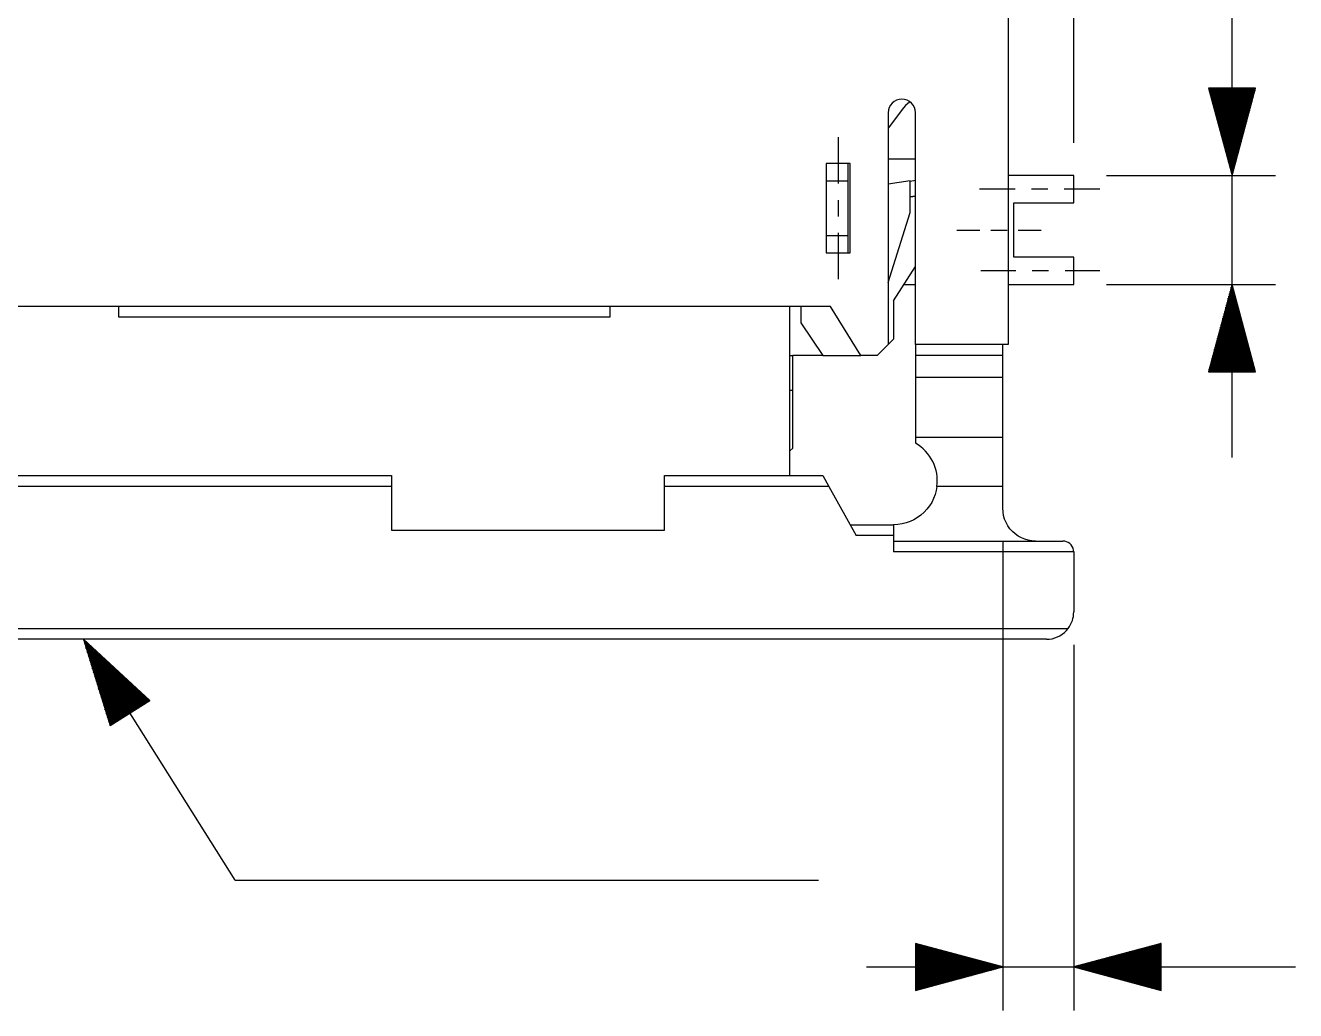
# Model space of a CAD drawing. Extents: x 0 to 420, y 0 to 297.
# Drawn here: x 80.9 to 139.1, y 170.7 to 215.8 of the extents above; entities that cross this region are included whole.
import ezdxf

# ---------------------------------------------------------------- set-up
doc = ezdxf.new("R2010")
doc.units = 0
doc.layers.add('541324033_sd', color=7, linetype='CONTINUOUS')

msp = doc.modelspace()

# ---------------------------------------------------------------- linework, layer by layer
at = {"layer": '541324033_sd', "color": 7}
for points in [[(128.930078, 210.419001), (128.930078, 263.924814)], [(116.429922, 220.418956), (125.930345, 220.418956), (125.930345, 201.16919), (121.680089, 201.16919), (121.680089, 211.793984)], [(136.180913, 208.918711), (136.180913, 220.418956)], [(136.180913, 195.996917), (136.180913, 215.168789)], [(135.114116, 212.918354), (135.114116, 212.899728)], [(135.114116, 212.918354), (135.114116, 212.899728)], [(135.114116, 212.918354), (135.114116, 212.899728)], [(135.114116, 212.918354), (135.114116, 212.899728)], [(135.141209, 212.918354), (135.141209, 212.798975)], [(135.141209, 212.918354), (135.141209, 212.798975)], [(135.168302, 212.918354), (135.168302, 212.697375)], [(135.168302, 212.918354), (135.168302, 212.697375)], [(135.195395, 212.918354), (135.195395, 212.594929)], [(135.195395, 212.918354), (135.195395, 212.594929)], [(135.223335, 212.918354), (135.223335, 212.493329)], [(135.223335, 212.918354), (135.223335, 212.493329)], [(135.250429, 212.918354), (135.250429, 212.391729)], [(135.250429, 212.918354), (135.250429, 212.391729)], [(135.277522, 212.918354), (135.277522, 212.290976)], [(135.277522, 212.918354), (135.277522, 212.290976)], [(135.304615, 212.918354), (135.304615, 212.189376)], [(135.304615, 212.918354), (135.304615, 212.189376)], [(135.331708, 212.918354), (135.331708, 212.08693)], [(135.331708, 212.918354), (135.331708, 212.08693)], [(135.358802, 212.918354), (135.358802, 211.98533)], [(135.358802, 212.918354), (135.358802, 211.98533)], [(135.385895, 212.918354), (135.385895, 211.88373)], [(135.385895, 212.918354), (135.385895, 211.88373)], [(135.413835, 212.918354), (135.413835, 211.782977)], [(135.413835, 212.918354), (135.413835, 211.782977)], [(135.440928, 212.918354), (135.440928, 211.681377)], [(135.440928, 212.918354), (135.440928, 211.681377)], [(135.468021, 212.918354), (135.468021, 211.578931)], [(135.468021, 212.918354), (135.468021, 211.578931)], [(135.495115, 212.918354), (135.495115, 211.477331)], [(135.495115, 212.918354), (135.495115, 211.477331)], [(135.522208, 212.918354), (135.522208, 211.375732)], [(135.522208, 212.918354), (135.522208, 211.375732)], [(135.549301, 212.918354), (135.549301, 211.274978)], [(135.549301, 212.918354), (135.549301, 211.274978)], [(135.576394, 212.918354), (135.576394, 211.173379)], [(135.576394, 212.918354), (135.576394, 211.173379)], [(135.604334, 212.918354), (135.604334, 211.070932)], [(135.604334, 212.918354), (135.604334, 211.070932)], [(135.631428, 212.918354), (135.631428, 210.969333)], [(135.631428, 212.918354), (135.631428, 210.969333)], [(135.658521, 212.918354), (135.658521, 210.867733)], [(135.658521, 212.918354), (135.658521, 210.867733)], [(135.685614, 212.918354), (135.685614, 210.76698)], [(135.685614, 212.918354), (135.685614, 210.76698)], [(135.712707, 212.918354), (135.712707, 210.66538)], [(135.712707, 212.918354), (135.712707, 210.66538)], [(135.739801, 212.918354), (135.739801, 210.562934)], [(135.739801, 212.918354), (135.739801, 210.562934)], [(135.766894, 212.918354), (135.766894, 210.461334)], [(135.766894, 212.918354), (135.766894, 210.461334)], [(135.794834, 212.918354), (135.794834, 210.359734)], [(135.794834, 212.918354), (135.794834, 210.359734)], [(135.821927, 212.918354), (135.821927, 210.258981)], [(135.821927, 212.918354), (135.821927, 210.258981)], [(135.84902, 212.918354), (135.84902, 210.157381)], [(135.84902, 212.918354), (135.84902, 210.157381)], [(135.876114, 212.918354), (135.876114, 210.054935)], [(135.876114, 212.918354), (135.876114, 210.054935)], [(135.903207, 212.918354), (135.903207, 209.953335)], [(135.903207, 212.918354), (135.903207, 209.953335)], [(135.9303, 212.918354), (135.9303, 209.851735)], [(135.9303, 212.918354), (135.9303, 209.851735)], [(135.957393, 212.918354), (135.957393, 209.750982)], [(135.957393, 212.918354), (135.957393, 209.750982)], [(135.985333, 212.918354), (135.985333, 209.649383)], [(135.985333, 212.918354), (135.985333, 209.649383)], [(136.012427, 212.918354), (136.012427, 209.546936)], [(136.012427, 212.918354), (136.012427, 209.546936)], [(136.03952, 212.918354), (136.03952, 209.445336)], [(136.03952, 212.918354), (136.03952, 209.445336)], [(136.066613, 212.918354), (136.066613, 209.343737)], [(136.066613, 212.918354), (136.066613, 209.343737)], [(136.093706, 212.918354), (136.093706, 209.242984)], [(136.093706, 212.918354), (136.093706, 209.242984)], [(136.1208, 212.918354), (136.1208, 209.141384)], [(136.1208, 212.918354), (136.1208, 209.141384)], [(136.14874, 212.918354), (136.14874, 209.038937)], [(136.14874, 212.918354), (136.14874, 209.038937)], [(136.175833, 212.918354), (136.175833, 208.937338)], [(136.175833, 212.918354), (136.175833, 208.937338)], [(136.185993, 212.918354), (136.185993, 208.937338)], [(136.185993, 212.918354), (136.185993, 208.937338)], [(136.213086, 212.918354), (136.213086, 209.038937)], [(136.213086, 212.918354), (136.213086, 209.038937)], [(136.240179, 212.918354), (136.240179, 209.141384)], [(136.240179, 212.918354), (136.240179, 209.141384)], [(136.267273, 212.918354), (136.267273, 209.242984)], [(136.267273, 212.918354), (136.267273, 209.242984)], [(136.295213, 212.918354), (136.295213, 209.343737)], [(136.295213, 212.918354), (136.295213, 209.343737)], [(136.322306, 212.918354), (136.322306, 209.445336)], [(136.322306, 212.918354), (136.322306, 209.445336)], [(136.349399, 212.918354), (136.349399, 209.546936)], [(136.349399, 212.918354), (136.349399, 209.546936)], [(136.376492, 212.918354), (136.376492, 209.649383)], [(136.376492, 212.918354), (136.376492, 209.649383)], [(136.403586, 212.918354), (136.403586, 209.750982)], [(136.403586, 212.918354), (136.403586, 209.750982)], [(136.430679, 212.918354), (136.430679, 209.851735)], [(136.430679, 212.918354), (136.430679, 209.851735)], [(136.457772, 212.918354), (136.457772, 209.953335)], [(136.457772, 212.918354), (136.457772, 209.953335)], [(136.485712, 212.918354), (136.485712, 210.054935)], [(136.485712, 212.918354), (136.485712, 210.054935)], [(136.512805, 212.918354), (136.512805, 210.157381)], [(136.512805, 212.918354), (136.512805, 210.157381)], [(136.539899, 212.918354), (136.539899, 210.258981)], [(136.539899, 212.918354), (136.539899, 210.258981)], [(136.566992, 212.918354), (136.566992, 210.359734)], [(136.566992, 212.918354), (136.566992, 210.359734)], [(136.594085, 212.918354), (136.594085, 210.461334)], [(136.594085, 212.918354), (136.594085, 210.461334)], [(136.621178, 212.918354), (136.621178, 210.562934)], [(136.621178, 212.918354), (136.621178, 210.562934)], [(136.648272, 212.918354), (136.648272, 210.66538)], [(136.648272, 212.918354), (136.648272, 210.66538)], [(136.676212, 212.918354), (136.676212, 210.76698)], [(136.676212, 212.918354), (136.676212, 210.76698)], [(136.703305, 212.918354), (136.703305, 210.867733)], [(136.703305, 212.918354), (136.703305, 210.867733)], [(136.730398, 212.918354), (136.730398, 210.969333)], [(136.730398, 212.918354), (136.730398, 210.969333)], [(136.757491, 212.918354), (136.757491, 211.070932)], [(136.757491, 212.918354), (136.757491, 211.070932)], [(136.784585, 212.918354), (136.784585, 211.173379)], [(136.784585, 212.918354), (136.784585, 211.173379)], [(136.811678, 212.918354), (136.811678, 211.274978)], [(136.811678, 212.918354), (136.811678, 211.274978)], [(136.838771, 212.918354), (136.838771, 211.375732)], [(136.838771, 212.918354), (136.838771, 211.375732)], [(136.866711, 212.918354), (136.866711, 211.477331)], [(136.866711, 212.918354), (136.866711, 211.477331)], [(136.893804, 212.918354), (136.893804, 211.578931)], [(136.893804, 212.918354), (136.893804, 211.578931)], [(136.920898, 212.918354), (136.920898, 211.681377)], [(136.920898, 212.918354), (136.920898, 211.681377)], [(136.947991, 212.918354), (136.947991, 211.782977)], [(136.947991, 212.918354), (136.947991, 211.782977)], [(136.975084, 212.918354), (136.975084, 211.88373)], [(136.975084, 212.918354), (136.975084, 211.88373)], [(137.002177, 212.918354), (137.002177, 211.98533)], [(137.002177, 212.918354), (137.002177, 211.98533)], [(137.029271, 212.918354), (137.029271, 212.08693)], [(137.029271, 212.918354), (137.029271, 212.08693)], [(137.057211, 212.918354), (137.057211, 212.189376)], [(137.057211, 212.918354), (137.057211, 212.189376)], [(137.084304, 212.918354), (137.084304, 212.290976)], [(137.084304, 212.918354), (137.084304, 212.290976)], [(137.111397, 212.918354), (137.111397, 212.391729)], [(137.111397, 212.918354), (137.111397, 212.391729)], [(137.13849, 212.918354), (137.13849, 212.493329)], [(137.13849, 212.918354), (137.13849, 212.493329)], [(137.165584, 212.918354), (137.165584, 212.594929)], [(137.165584, 212.918354), (137.165584, 212.594929)], [(137.192677, 212.918354), (137.192677, 212.697375)], [(137.192677, 212.918354), (137.192677, 212.697375)], [(137.220617, 212.918354), (137.220617, 212.798975)], [(137.220617, 212.918354), (137.220617, 212.798975)], [(137.24771, 212.918354), (137.24771, 212.899728)], [(137.24771, 212.918354), (137.24771, 212.899728)], [(137.24771, 212.918354), (137.24771, 212.899728)], [(137.24771, 212.918354), (137.24771, 212.899728)], [(121.130604, 212.01835), (120.430412, 211.085326)], [(121.437096, 212.288436), (121.322797, 212.213083), (121.219504, 212.12249), (121.130604, 212.01835)], [(120.430412, 211.793984), (120.430412, 201.16919)], [(118.130025, 210.668767), (118.130025, 208.543639)], [(121.680089, 209.668856), (120.430412, 209.668856)], [(118.594844, 206.168745), (118.594844, 208.668945), (118.594844, 209.469043)], [(128.930078, 208.918711), (125.930345, 208.918711)], [(128.930078, 207.669034), (128.930078, 208.918711)], [(130.430367, 208.918711), (138.180735, 208.918711)], [(130.430367, 208.918711), (138.180735, 208.918711)], [(117.580539, 208.668945), (118.594844, 208.668945)], [(121.430323, 208.664712), (120.430412, 208.524165)], [(121.430323, 208.656245), (121.680089, 208.696038)], [(121.430323, 207.218609), (121.430323, 208.664712)], [(118.130025, 207.793494), (118.130025, 207.044196)], [(121.680089, 207.97722), (121.430323, 207.937427)], [(121.680089, 207.95944), (121.430323, 207.92388)], [(126.242764, 208.293873), (124.605315, 208.293873)], [(127.743054, 208.293873), (126.992909, 208.293873)], [(130.130648, 208.293873), (128.493199, 208.293873)], [(120.430412, 204.019063), (121.430323, 207.218609)], [(126.180111, 205.168834), (126.180111, 207.669034)], [(126.180111, 207.669034), (128.930078, 207.669034)], [(117.580539, 206.168745), (118.594844, 206.168745)], [(118.130025, 206.294051), (118.130025, 204.168923)], [(118.594844, 205.368647), (118.594844, 206.168745)], [(123.580004, 206.418511), (124.630715, 206.418511)], [(125.130247, 206.418511), (125.880392, 206.418511)], [(126.379924, 206.418511), (127.430635, 206.418511)], [(125.930345, 203.919157), (128.930078, 203.919157), (128.930078, 205.168834)], [(128.930078, 205.168834), (126.180111, 205.168834)], [(120.680178, 203.169012), (121.680089, 204.740421)], [(126.280018, 204.543995), (124.680668, 204.543995)], [(127.780307, 204.543995), (127.030162, 204.543995)], [(130.130648, 204.543995), (128.530452, 204.543995)], [(121.157697, 203.919157), (121.680936, 203.919157)], [(130.430367, 203.919157), (138.180735, 203.919157)], [(136.1208, 199.918667), (136.1208, 203.696484)], [(136.14874, 199.918667), (136.14874, 203.798084)], [(136.175833, 199.918667), (136.175833, 203.899684)], [(136.185993, 199.918667), (136.185993, 203.899684)], [(136.213086, 199.918667), (136.213086, 203.798084)], [(136.240179, 199.918667), (136.240179, 203.696484)], [(120.680178, 203.169012), (120.680178, 201.418956)], [(135.985333, 199.918667), (135.985333, 203.188485)], [(136.012427, 199.918667), (136.012427, 203.290085)], [(136.03952, 199.918667), (136.03952, 203.391685)], [(136.066613, 199.918667), (136.066613, 203.493285)], [(136.093706, 199.918667), (136.093706, 203.594884)], [(136.267273, 199.918667), (136.267273, 203.594884)], [(136.295213, 199.918667), (136.295213, 203.493285)], [(136.322306, 199.918667), (136.322306, 203.391685)], [(136.349399, 199.918667), (136.349399, 203.290085)], [(136.376492, 199.918667), (136.376492, 203.188485)], [(119.179889, 200.668812), (117.780352, 202.918399), (37.580645, 202.918399), (36.180686, 200.668812), (35.430625, 200.668812)], [(85.18038, 202.418867), (85.18038, 202.918399)], [(107.680491, 202.918399), (107.680491, 202.418867)], [(115.93039, 195.168879), (115.93039, 202.918399)], [(116.429922, 202.918399), (116.429922, 202.168255)], [(135.821927, 199.918667), (135.821927, 202.578887)], [(135.84902, 199.918667), (135.84902, 202.680487)], [(135.876114, 199.918667), (135.876114, 202.782086)], [(135.903207, 199.918667), (135.903207, 202.883686)], [(135.9303, 199.918667), (135.9303, 202.985286)], [(135.957393, 199.918667), (135.957393, 203.086886)], [(136.403586, 199.918667), (136.403586, 203.086886)], [(136.430679, 199.918667), (136.430679, 202.985286)], [(136.457772, 199.918667), (136.457772, 202.883686)], [(136.485712, 199.918667), (136.485712, 202.782086)], [(136.512805, 199.918667), (136.512805, 202.680487)], [(136.539899, 199.918667), (136.539899, 202.578887)], [(107.680491, 202.418867), (85.18038, 202.418867)], [(116.429922, 202.168255), (117.43068, 200.668812)], [(135.658521, 199.918667), (135.658521, 201.969288)], [(135.685614, 199.918667), (135.685614, 202.070888)], [(135.712707, 199.918667), (135.712707, 202.172488)], [(135.739801, 199.918667), (135.739801, 202.274088)], [(135.766894, 199.918667), (135.766894, 202.375687)], [(135.794834, 199.918667), (135.794834, 202.477287)], [(136.566992, 199.918667), (136.566992, 202.477287)], [(136.594085, 199.918667), (136.594085, 202.375687)], [(136.621178, 199.918667), (136.621178, 202.274088)], [(136.648272, 199.918667), (136.648272, 202.172488)], [(136.676212, 199.918667), (136.676212, 202.070888)], [(136.703305, 199.918667), (136.703305, 201.969288)], [(120.430412, 201.16919), (120.680178, 201.418956)], [(135.495115, 199.918667), (135.495115, 201.35969)], [(135.522208, 199.918667), (135.522208, 201.46129)], [(135.549301, 199.918667), (135.549301, 201.562889)], [(135.576394, 199.918667), (135.576394, 201.664489)], [(135.604334, 199.918667), (135.604334, 201.766089)], [(135.631428, 199.918667), (135.631428, 201.867689)], [(136.730398, 199.918667), (136.730398, 201.867689)], [(136.757491, 199.918667), (136.757491, 201.766089)], [(136.784585, 199.918667), (136.784585, 201.664489)], [(136.811678, 199.918667), (136.811678, 201.562889)], [(136.838771, 199.918667), (136.838771, 201.46129)], [(136.866711, 199.918667), (136.866711, 201.35969)], [(119.930034, 200.668812), (120.430412, 201.16919)], [(121.680089, 201.16919), (121.680089, 200.668812)], [(125.680579, 200.668812), (125.680579, 201.16919)], [(135.358802, 199.918667), (135.358802, 200.851691)], [(135.385895, 199.918667), (135.385895, 200.953291)], [(135.413835, 199.918667), (135.413835, 201.054891)], [(135.440928, 199.918667), (135.440928, 201.15649)], [(135.468021, 199.918667), (135.468021, 201.25809)], [(136.893804, 199.918667), (136.893804, 201.25809)], [(136.920898, 199.918667), (136.920898, 201.15649)], [(136.947991, 199.918667), (136.947991, 201.054891)], [(136.975084, 199.918667), (136.975084, 200.953291)], [(137.002177, 199.918667), (137.002177, 200.851691)], [(115.93039, 200.668812), (116.05485, 200.668812)], [(117.43068, 200.668812), (116.05485, 200.668812)], [(116.05485, 199.063536), (116.05485, 200.668812)], [(117.43068, 200.668812), (119.179889, 200.668812)], [(119.930034, 200.668812), (119.179889, 200.668812)], [(125.680579, 200.668812), (121.680089, 200.668812)], [(121.680089, 200.668812), (121.680089, 199.668901)], [(125.680579, 199.668901), (125.680579, 200.668812)], [(135.195395, 199.918667), (135.195395, 200.242093)], [(135.223335, 199.918667), (135.223335, 200.343692)], [(135.250429, 199.918667), (135.250429, 200.445292)], [(135.277522, 199.918667), (135.277522, 200.546892)], [(135.304615, 199.918667), (135.304615, 200.648492)], [(135.331708, 199.918667), (135.331708, 200.750091)], [(137.029271, 199.918667), (137.029271, 200.750091)], [(137.057211, 199.918667), (137.057211, 200.648492)], [(137.084304, 199.918667), (137.084304, 200.546892)], [(137.111397, 199.918667), (137.111397, 200.445292)], [(137.13849, 199.918667), (137.13849, 200.343692)], [(137.165584, 199.918667), (137.165584, 200.242093)], [(125.680579, 199.668901), (121.680089, 199.668901)], [(121.680089, 199.668901), (121.680089, 196.918934)], [(125.680579, 196.918934), (125.680579, 199.668901)], [(135.114116, 199.918667), (135.114116, 199.937293)], [(135.114116, 199.918667), (135.114116, 199.937293)], [(135.141209, 199.918667), (135.141209, 200.038893)], [(135.168302, 199.918667), (135.168302, 200.140493)], [(137.192677, 199.918667), (137.192677, 200.140493)], [(137.220617, 199.918667), (137.220617, 200.038893)], [(137.24771, 199.918667), (137.24771, 199.937293)], [(137.24771, 199.918667), (137.24771, 199.937293)], [(115.93039, 196.294096), (116.05485, 196.418556), (116.05485, 199.063536)], [(116.05485, 199.063536), (115.93039, 199.063536)], [(125.680579, 196.918934), (121.680089, 196.918934)], [(121.680089, 196.918934), (121.680089, 196.650542)], [(125.680579, 194.6685), (125.680579, 196.918934)], [(57.680377, 195.168879), (97.680536, 195.168879), (97.680536, 194.6685)], [(110.180691, 195.168879), (117.43068, 195.168879), (117.708386, 194.6685)], [(110.180691, 194.6685), (110.180691, 195.168879)], [(97.680536, 194.6685), (57.680377, 194.6685)], [(97.680536, 194.6685), (97.680536, 192.668678), (110.180691, 192.668678), (110.180691, 194.6685)], [(117.708386, 194.6685), (110.180691, 194.6685)], [(117.708386, 194.6685), (118.958063, 192.418912)], [(122.66476, 194.6685), (122.63174, 194.478847), (122.580094, 194.293428), (122.510667, 194.113088), (122.425154, 193.941215), (122.322708, 193.777809), (122.205868, 193.624563), (122.073788, 193.484016), (121.929009, 193.357017), (121.773222, 193.243564), (121.607276, 193.146197), (121.432016, 193.065764), (121.25083, 193.001417), (121.063717, 192.955698), (120.872371, 192.927758), (120.680178, 192.918444)], [(125.680579, 194.6685), (122.66476, 194.6685)], [(125.680579, 193.668589), (125.680579, 194.6685)], [(127.180022, 192.1683), (127.012382, 192.17846), (126.846436, 192.206399), (126.684723, 192.252966), (126.529784, 192.317313), (126.382464, 192.398592), (126.245304, 192.495959), (126.119998, 192.608565), (126.007392, 192.733871), (125.910025, 192.871031), (125.828745, 193.018351), (125.764399, 193.17329), (125.717832, 193.335003), (125.689892, 193.50095), (125.680579, 193.668589)], [(118.680357, 192.918444), (120.680178, 192.918444), (120.680178, 192.418912)], [(120.680178, 192.418912), (118.958063, 192.418912)], [(120.680178, 192.418912), (120.680178, 191.668767)], [(120.680178, 192.1683), (128.430546, 192.1683)], [(125.680579, 192.1683), (125.680579, 170.654553)], [(128.930078, 191.668767), (128.922458, 191.755974), (128.900444, 191.839794), (128.863191, 191.918534), (128.813238, 191.9905), (128.751431, 192.052307), (128.680312, 192.10226), (128.601572, 192.138666), (128.516905, 192.161526), (128.430546, 192.1683)], [(128.930078, 191.668767), (120.680178, 191.668767)], [(128.930078, 191.668767), (128.930078, 188.918801)], [(26.680517, 188.168656), (128.680312, 188.168656)], [(127.680401, 187.669124), (127.809094, 187.675051), (127.936093, 187.695371), (128.060553, 187.728391), (128.18078, 187.773264), (128.295926, 187.830837), (128.405146, 187.900264), (128.505899, 187.97985), (128.598185, 188.069596), (128.680312, 188.168656)], [(127.680401, 187.669124), (27.680681, 187.669124)], [(90.5186, 176.632852), (83.559187, 187.669124), (84.785835, 183.713507), (86.59939, 184.857351), (83.559187, 187.669124)], [(85.693459, 184.285853), (83.559187, 187.669124)], [(85.693459, 184.285853), (83.559187, 187.669124)], [(85.650279, 184.258759), (83.617353, 187.481165)], [(85.735792, 184.312946), (83.703374, 187.535351)], [(85.778972, 184.340039), (83.847561, 187.402425)], [(128.930078, 187.418511), (128.930078, 170.654553)], [(85.607099, 184.230819), (83.675603, 187.294052)], [(85.563919, 184.203726), (83.733769, 187.106939)], [(85.52074, 184.176633), (83.79202, 186.918979)], [(85.821305, 184.367132), (83.991409, 187.268652)], [(85.864485, 184.393379), (84.135596, 187.135725)], [(85.907665, 184.420472), (84.279868, 187.002799)], [(85.950845, 184.447566), (84.423716, 186.869026)], [(85.478406, 184.14954), (83.850186, 186.731867)], [(85.435226, 184.122446), (83.908098, 186.543907)], [(85.392047, 184.095353), (83.966263, 186.356794)], [(85.994025, 184.474659), (84.567903, 186.7361)], [(86.036358, 184.501752), (84.712175, 186.602327)], [(86.079538, 184.528845), (84.856108, 186.4694)], [(86.122718, 184.555939), (85.000041, 186.335627)], [(85.348867, 184.06826), (84.024514, 186.168835)], [(85.305687, 184.041167), (84.08268, 185.981722)], [(85.263354, 184.014073), (84.14093, 185.794609)], [(86.165898, 184.583879), (85.143974, 186.202701)], [(86.208231, 184.610972), (85.288753, 186.069775)], [(86.251411, 184.638065), (85.432686, 185.936848)], [(86.294591, 184.665158), (85.576619, 185.803075)], [(86.336924, 184.692252), (85.720552, 185.670149)], [(85.220174, 183.98698), (84.199096, 185.606649)], [(85.17784, 183.960733), (84.257008, 185.419536)], [(85.13466, 183.93364), (84.315259, 185.231577)], [(86.380104, 184.719345), (85.864485, 185.536376)], [(86.423284, 184.746438), (86.009265, 185.40345)], [(86.466464, 184.773531), (86.153198, 185.269677)], [(86.509644, 184.799778), (86.297131, 185.13675)], [(85.091481, 183.906547), (84.373424, 185.044464)], [(85.048301, 183.878607), (84.431675, 184.857351)], [(85.005121, 183.851514), (84.489841, 184.669392)], [(84.962788, 183.82442), (84.548091, 184.482279)], [(86.551977, 184.826871), (86.441064, 185.003824)], [(86.595157, 184.853965), (86.584997, 184.870051)], [(86.595157, 184.853965), (86.584997, 184.870051)], [(84.919608, 183.797327), (84.606257, 184.294319)], [(84.876428, 183.770234), (84.664169, 184.107206)], [(84.833248, 183.743141), (84.722335, 183.920094)], [(84.790068, 183.716047), (84.780755, 183.732134)], [(84.790068, 183.716047), (84.780755, 183.732134)], [(90.5186, 176.632852), (117.24018, 176.632852)], [(121.680089, 173.721172), (121.698716, 173.721172)], [(121.680089, 173.721172), (121.698716, 173.721172)], [(121.680089, 173.694079), (121.800315, 173.694079)], [(121.680089, 173.666986), (121.901915, 173.666986)], [(121.680089, 173.639893), (122.003515, 173.639893)], [(121.680089, 173.612799), (122.105115, 173.612799)], [(121.680089, 173.585706), (122.206714, 173.585706)], [(121.680089, 173.557766), (122.308314, 173.557766)], [(121.680089, 173.530673), (122.409914, 173.530673)], [(121.680089, 173.50358), (122.511514, 173.50358)], [(121.680089, 173.476486), (122.61396, 173.476486)], [(121.680089, 173.449393), (122.714713, 173.449393)], [(121.680089, 173.4223), (122.816313, 173.4223)], [(132.930568, 173.4223), (131.794344, 173.4223)], [(132.930568, 173.449393), (131.895944, 173.449393)], [(132.930568, 173.476486), (131.997543, 173.476486)], [(132.930568, 173.50358), (132.099143, 173.50358)], [(132.930568, 173.530673), (132.200743, 173.530673)], [(132.930568, 173.557766), (132.302343, 173.557766)], [(132.930568, 173.585706), (132.403942, 173.585706)], [(132.930568, 173.612799), (132.505542, 173.612799)], [(132.930568, 173.639893), (132.607142, 173.639893)], [(132.930568, 173.666986), (132.708742, 173.666986)], [(132.930568, 173.694079), (132.810341, 173.694079)], [(132.930568, 173.721172), (132.911941, 173.721172)], [(132.930568, 173.721172), (132.911941, 173.721172)], [(121.680089, 173.395207), (122.917913, 173.395207)], [(121.680089, 173.367267), (123.019512, 173.367267)], [(121.680089, 173.340173), (123.121959, 173.340173)], [(121.680089, 173.31308), (123.222712, 173.31308)], [(121.680089, 173.285987), (123.324312, 173.285987)], [(121.680089, 173.258894), (123.425911, 173.258894)], [(121.680089, 173.2318), (123.527511, 173.2318)], [(121.680089, 173.20386), (123.629958, 173.20386)], [(121.680089, 173.176767), (123.730711, 173.176767)], [(121.680089, 173.149674), (123.83231, 173.149674)], [(121.680089, 173.122581), (123.93391, 173.122581)], [(121.680089, 173.095487), (124.03551, 173.095487)], [(121.680089, 173.068394), (124.137956, 173.068394)], [(121.680089, 173.041301), (124.238709, 173.041301)], [(121.680089, 173.013361), (124.340309, 173.013361)], [(121.680089, 172.986268), (124.441909, 172.986268)], [(121.680089, 172.959174), (124.543509, 172.959174)], [(121.680089, 172.932081), (124.645108, 172.932081)], [(121.680089, 172.904988), (124.746708, 172.904988)], [(121.680089, 172.877894), (124.848308, 172.877894)], [(121.680089, 172.849955), (124.949908, 172.849955)], [(132.930568, 172.849955), (129.660749, 172.849955)], [(132.930568, 172.877894), (129.762349, 172.877894)], [(132.930568, 172.904988), (129.863949, 172.904988)], [(132.930568, 172.932081), (129.965548, 172.932081)], [(132.930568, 172.959174), (130.067148, 172.959174)], [(132.930568, 172.986268), (130.168748, 172.986268)], [(132.930568, 173.013361), (130.270348, 173.013361)], [(132.930568, 173.041301), (130.371947, 173.041301)], [(132.930568, 173.068394), (130.473547, 173.068394)], [(132.930568, 173.095487), (130.575147, 173.095487)], [(132.930568, 173.122581), (130.676747, 173.122581)], [(132.930568, 173.149674), (130.778346, 173.149674)], [(132.930568, 173.176767), (130.879946, 173.176767)], [(132.930568, 173.20386), (130.981546, 173.20386)], [(132.930568, 173.2318), (131.083146, 173.2318)], [(132.930568, 173.258894), (131.184745, 173.258894)], [(132.930568, 173.285987), (131.286345, 173.285987)], [(132.930568, 173.31308), (131.387945, 173.31308)], [(132.930568, 173.340173), (131.489545, 173.340173)], [(132.930568, 173.367267), (131.591144, 173.367267)], [(132.930568, 173.395207), (131.692744, 173.395207)], [(119.430501, 172.654375), (139.094286, 172.654375)], [(121.680089, 172.822861), (125.051507, 172.822861)], [(121.680089, 172.795768), (125.153107, 172.795768)], [(121.680089, 172.768675), (125.254707, 172.768675)], [(121.680089, 172.741581), (125.356307, 172.741581)], [(121.680089, 172.714488), (125.457906, 172.714488)], [(121.680089, 172.686548), (125.559506, 172.686548)], [(121.680089, 172.659455), (125.661106, 172.659455)], [(121.680089, 172.649295), (125.661106, 172.649295)], [(121.680089, 172.622202), (125.559506, 172.622202)], [(121.680089, 172.595109), (125.457906, 172.595109)], [(121.680089, 172.568015), (125.356307, 172.568015)], [(121.680089, 172.540922), (125.254707, 172.540922)], [(121.680089, 172.513829), (125.153107, 172.513829)], [(121.680089, 172.486735), (125.051507, 172.486735)], [(121.680089, 172.458796), (124.949908, 172.458796)], [(121.680089, 172.431702), (124.848308, 172.431702)], [(121.680089, 172.404609), (124.746708, 172.404609)], [(121.680089, 172.377516), (124.645108, 172.377516)], [(121.680089, 172.350422), (124.543509, 172.350422)], [(121.680089, 172.323329), (124.441909, 172.323329)], [(121.680089, 172.295389), (124.340309, 172.295389)], [(121.680089, 172.268296), (124.238709, 172.268296)], [(132.930568, 172.659455), (128.949551, 172.659455)], [(132.930568, 172.649295), (128.949551, 172.649295)], [(132.930568, 172.686548), (129.051151, 172.686548)], [(132.930568, 172.622202), (129.051151, 172.622202)], [(132.930568, 172.714488), (129.15275, 172.714488)], [(132.930568, 172.595109), (129.15275, 172.595109)], [(132.930568, 172.741581), (129.25435, 172.741581)], [(132.930568, 172.568015), (129.25435, 172.568015)], [(132.930568, 172.768675), (129.35595, 172.768675)], [(132.930568, 172.540922), (129.35595, 172.540922)], [(132.930568, 172.795768), (129.45755, 172.795768)], [(132.930568, 172.513829), (129.45755, 172.513829)], [(132.930568, 172.822861), (129.559149, 172.822861)], [(132.930568, 172.486735), (129.559149, 172.486735)], [(132.930568, 172.458796), (129.660749, 172.458796)], [(132.930568, 172.431702), (129.762349, 172.431702)], [(132.930568, 172.404609), (129.863949, 172.404609)], [(132.930568, 172.377516), (129.965548, 172.377516)], [(132.930568, 172.350422), (130.067148, 172.350422)], [(132.930568, 172.323329), (130.168748, 172.323329)], [(132.930568, 172.295389), (130.270348, 172.295389)], [(132.930568, 172.268296), (130.371947, 172.268296)], [(121.680089, 172.241203), (124.137956, 172.241203)], [(121.680089, 172.214109), (124.03551, 172.214109)], [(121.680089, 172.187016), (123.93391, 172.187016)], [(121.680089, 172.159923), (123.83231, 172.159923)], [(121.680089, 172.13283), (123.730711, 172.13283)], [(121.680089, 172.10489), (123.629958, 172.10489)], [(121.680089, 172.077796), (123.527511, 172.077796)], [(121.680089, 172.050703), (123.425911, 172.050703)], [(121.680089, 172.02361), (123.324312, 172.02361)], [(121.680089, 171.996517), (123.222712, 171.996517)], [(121.680089, 171.969423), (123.121959, 171.969423)], [(121.680089, 171.941483), (123.019512, 171.941483)], [(121.680089, 171.91439), (122.917913, 171.91439)], [(121.680089, 171.887297), (122.816313, 171.887297)], [(121.680089, 171.860204), (122.714713, 171.860204)], [(121.680089, 171.83311), (122.61396, 171.83311)], [(121.680089, 171.806017), (122.511514, 171.806017)], [(121.680089, 171.778077), (122.409914, 171.778077)], [(121.680089, 171.750984), (122.308314, 171.750984)], [(121.680089, 171.723891), (122.206714, 171.723891)], [(121.680089, 171.696797), (122.105115, 171.696797)], [(121.680089, 171.669704), (122.003515, 171.669704)], [(132.930568, 172.241203), (130.473547, 172.241203)], [(132.930568, 172.214109), (130.575147, 172.214109)], [(132.930568, 172.187016), (130.676747, 172.187016)], [(132.930568, 172.159923), (130.778346, 172.159923)], [(132.930568, 172.13283), (130.879946, 172.13283)], [(132.930568, 172.10489), (130.981546, 172.10489)], [(132.930568, 172.077796), (131.083146, 172.077796)], [(132.930568, 172.050703), (131.184745, 172.050703)], [(132.930568, 172.02361), (131.286345, 172.02361)], [(132.930568, 171.996517), (131.387945, 171.996517)], [(132.930568, 171.969423), (131.489545, 171.969423)], [(132.930568, 171.941483), (131.591144, 171.941483)], [(132.930568, 171.91439), (131.692744, 171.91439)], [(132.930568, 171.887297), (131.794344, 171.887297)], [(132.930568, 171.860204), (131.895944, 171.860204)], [(132.930568, 171.83311), (131.997543, 171.83311)], [(132.930568, 171.806017), (132.099143, 171.806017)], [(132.930568, 171.778077), (132.200743, 171.778077)], [(132.930568, 171.750984), (132.302343, 171.750984)], [(132.930568, 171.723891), (132.403942, 171.723891)], [(132.930568, 171.696797), (132.505542, 171.696797)], [(132.930568, 171.669704), (132.607142, 171.669704)], [(121.680089, 171.642611), (121.901915, 171.642611)], [(121.680089, 171.614671), (121.800315, 171.614671)], [(121.680089, 171.587578), (121.698716, 171.587578)], [(121.680089, 171.587578), (121.698716, 171.587578)], [(132.930568, 171.642611), (132.708742, 171.642611)], [(132.930568, 171.614671), (132.810341, 171.614671)], [(132.930568, 171.587578), (132.911941, 171.587578)], [(132.930568, 171.587578), (132.911941, 171.587578)]]:
    msp.add_lwpolyline(points, dxfattribs=at)
for points in [[(136.180913, 208.918711), (137.25279, 212.918354), (135.109036, 212.918354)], [(136.180913, 208.918711), (137.25279, 212.918354), (135.109036, 212.918354)], [(117.580539, 205.368647), (118.680357, 205.368647), (118.680357, 209.469043), (117.580539, 209.469043)], [(136.180913, 203.919157), (135.109036, 199.918667), (137.25279, 199.918667)], [(125.680579, 172.654375), (121.680089, 173.726252), (121.680089, 171.582498)], [(128.930078, 172.654375), (132.930568, 171.582498), (132.930568, 173.726252)]]:
    msp.add_lwpolyline(points, close=True, dxfattribs=at)
for points in [[(121.055251, 212.418822), (120.709812, 212.418822), (120.430412, 212.138576), (120.430412, 211.793984)], [(121.680089, 211.793984), (121.680089, 212.138576), (121.40069, 212.418822), (121.055251, 212.418822)], [(122.66476, 194.6685), (122.765513, 195.467751), (122.377741, 196.248376), (121.680089, 196.650542)], [(128.680312, 188.168656), (128.842871, 188.385402), (128.930078, 188.648715), (128.930078, 188.918801)]]:
    msp.add_open_spline(points, degree=3, dxfattribs=at)

doc.saveas('drawing.dxf')
